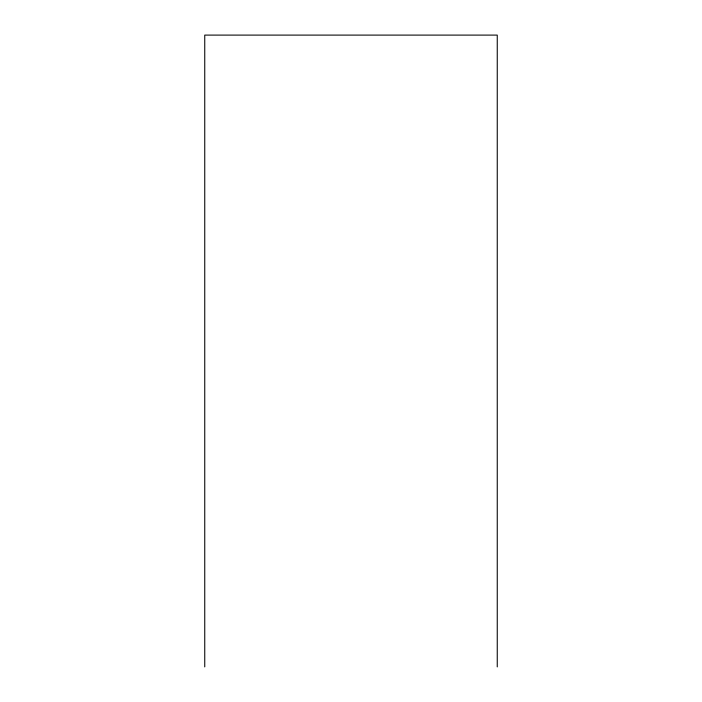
<?xml version="1.0" encoding="UTF-8"?>
<svg xmlns="http://www.w3.org/2000/svg" width="702" height="702" viewBox="0 0 702 702"><rect width="100%" height="100%" fill="white"/><g stroke="black" fill="none" stroke-linecap="round" stroke-linejoin="round"><path stroke-width="1.05" d="M497.253 666.9L497.253 35.1L204.747 35.1L204.747 666.9"/></g></svg>
